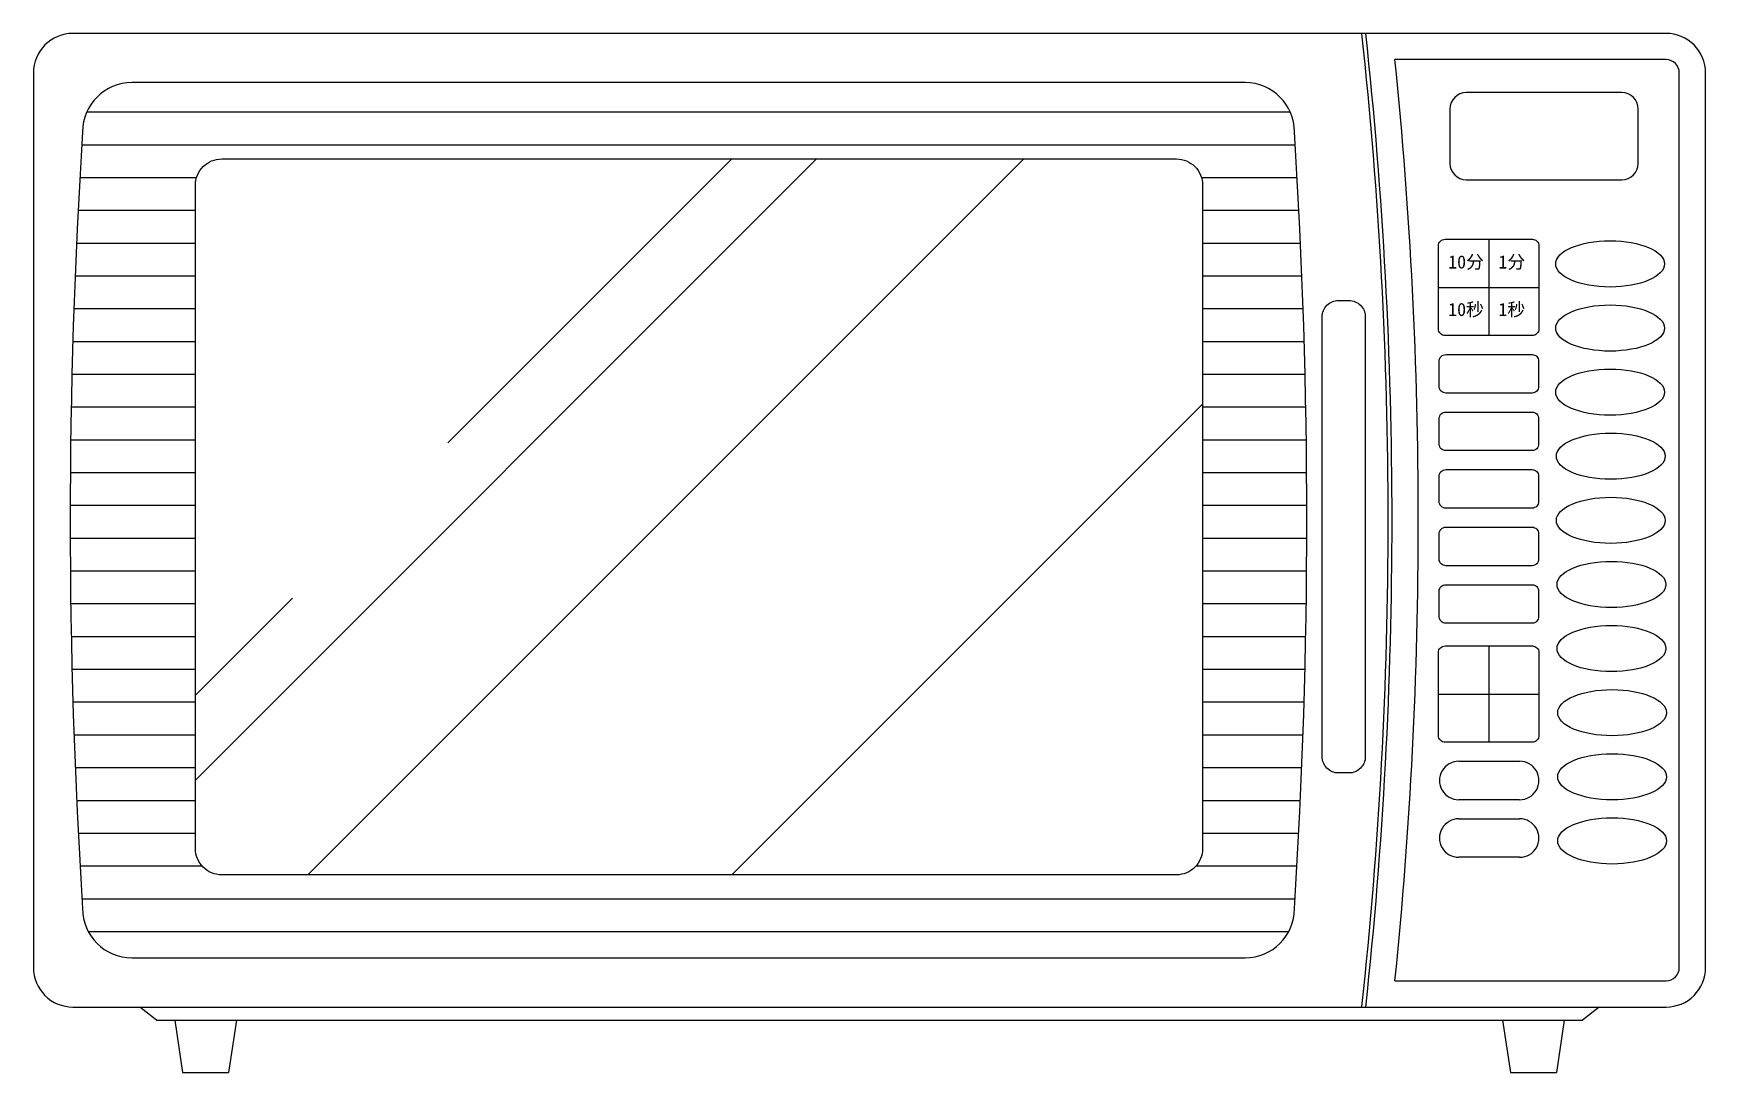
# Model space of a CAD drawing. Header units: millimetres. Extents: x 0 to 510, y 0 to 317.
import ezdxf

# ---------------------------------------------------------------- set-up
doc = ezdxf.new("R2010")
doc.units = ezdxf.units.MM

msp = doc.modelspace()

# ---------------------------------------------------------------- hatches: boundary and pattern name
h = msp.add_hatch()
h.set_pattern_fill('LINE', scale=80, style=0)
h.set_pattern_definition([(0, (-101580.327, -67816.959), (0, 10), [])])
h.paths.add_polyline_path([(30, 302, 0.376836), (15.13, 288.93, 0.032593), (15.13, 48.07, 0.376836), (30, 35), (369.59, 35, 0.376837), (384.47, 48.07, 0.032592), (384.47, 288.93, 0.376837), (369.59, 302)])
h.paths.add_polyline_path([(348.61, 278.71, -0.414214), (356.61, 270.71), (356.61, 68.33, -0.414214), (348.61, 60.33), (57.41, 60.33, -0.414214), (49.41, 68.33), (49.41, 270.71, -0.414214), (57.41, 278.71)], flags=16)
h = msp.add_hatch()
h.set_pattern_fill('AR-RROOF', scale=8, angle=45, style=0)
h.set_pattern_definition([(45, (36157.64, -23925.7), (172.4209, 459.7891), [3048, -406.4, 1016, -203.2]), (45, (36276.9, -23662.76), (-334.784, 47.4158), [609.6, -67.056, 1219.2, -152.4]), (45, (36107.35, -23731.73), (650.88896, 843.42565), [1625.6, -284.48, 812.8, -203.2])])
h.paths.add_polyline_path([(356.61, 270.71, 0.414214), (348.61, 278.71), (57.41, 278.71, 0.414214), (49.41, 270.71), (49.41, 68.33, 0.414214), (57.41, 60.33), (348.61, 60.33, 0.414214), (356.61, 68.33)])

# ---------------------------------------------------------------- linework, layer by layer
at = {"color": 7}
for p, q in [((498, 309), (415.26, 309)), ((369.59, 302), (30, 302)), ((502, 32), (502, 305)), ((484.48, 298.94), (437.02, 298.94)), ((432.02, 293.94), (432.02, 277.35)), ((489.48, 277.35), (489.48, 293.94)), ((437.02, 272.35), (484.48, 272.35)), ((443.85, 254.22), (443.85, 224.84)), ((428.53, 239.53), (459.17, 239.53)), ((443.85, 130.15), (443.85, 100.77)), ((428.53, 115.46), (459.17, 115.46)), ((434.72, 94.97), (453.3, 94.97)), ((453.3, 83.22), (434.72, 83.22)), ((434.72, 77.42), (453.3, 77.42)), ((453.3, 65.67), (434.72, 65.67)), ((30, 35), (369.59, 35)), ((415.26, 28), (498, 28)), ((32.5, 20), (477.5, 20)), ((37.5, 16), (32.5, 20)), ((37.5, 16), (67.5, 16)), ((43.1, 16), (45.5, 0)), ((61.9, 16), (59.5, 0)), ((67.5, 16), (442.5, 16)), ((442.5, 16), (472.5, 16)), ((448.1, 16), (450.5, 0)), ((466.9, 16), (464.5, 0)), ((477.5, 20), (472.5, 16)), ((45.5, 0), (59.5, 0)), ((450.5, 0), (464.5, 0))]:
    msp.add_line(p, q, dxfattribs=at)
for points in [[(12, 20), (498, 20, 0.414214), (510, 32), (510, 305, 0.414214), (498, 317), (12, 317, 0.414214), (0, 305), (0, 32, 0.414214)], [(57.41, 278.71), (348.61, 278.71, -0.414214), (356.61, 270.71), (356.61, 68.33, -0.414214), (348.61, 60.33), (57.41, 60.33, -0.414214), (49.41, 68.33), (49.41, 270.71, -0.414214)], [(430.53, 254.22), (457.17, 254.22, -0.414214), (459.17, 252.22), (459.17, 226.84, -0.414214), (457.17, 224.84), (430.53, 224.84, -0.414214), (428.53, 226.84), (428.53, 252.22, -0.414214)], [(398.04, 235.54), (401.23, 235.54, -0.414214), (406.23, 230.54), (406.23, 96.39, -0.414214), (401.23, 91.39), (398.04, 91.39, -0.414214), (393.04, 96.39), (393.04, 230.54, -0.414214)], [(430.76, 219.04), (457.09, 219.04, -0.414214), (459.09, 217.04), (459.09, 209.29, -0.414214), (457.09, 207.29), (430.76, 207.29, -0.414214), (428.76, 209.29), (428.76, 217.04, -0.414214)], [(430.76, 201.49), (457.09, 201.49, -0.414214), (459.09, 199.49), (459.09, 191.74, -0.414214), (457.09, 189.74), (430.76, 189.74, -0.414214), (428.76, 191.74), (428.76, 199.49, -0.414214)], [(430.76, 183.94), (457.09, 183.94, -0.414214), (459.09, 181.94), (459.09, 174.18, -0.414214), (457.09, 172.18), (430.76, 172.18, -0.414214), (428.76, 174.18), (428.76, 181.94, -0.414214)], [(430.76, 166.38), (457.09, 166.38, -0.414214), (459.09, 164.38), (459.09, 156.63, -0.414214), (457.09, 154.63), (430.76, 154.63, -0.414214), (428.76, 156.63), (428.76, 164.38, -0.414214)], [(430.76, 148.83), (457.09, 148.83, -0.414214), (459.09, 146.83), (459.09, 139.08, -0.414214), (457.09, 137.08), (430.76, 137.08, -0.414214), (428.76, 139.08), (428.76, 146.83, -0.414214)], [(430.53, 130.15), (457.17, 130.15, -0.414214), (459.17, 128.15), (459.17, 102.77, -0.414214), (457.17, 100.77), (430.53, 100.77, -0.414214), (428.53, 102.77), (428.53, 128.15, -0.414214)]]:
    msp.add_lwpolyline(points, format="xyb", close=True, dxfattribs=at)
for centre, radius, start, end in [((-967.89, 168.5), 1381.07, 353.83268, 6.16732), ((-967.89, 168.5), 1382.27, 353.83268, 6.16732), ((-967.89, 168.5), 1390.27, 354.1998, 5.8002), ((498, 305), 4, 0, 90), ((30, 287), 15, 90, 180), ((369.59, 287), 15, 0, 90), ((437.02, 293.94), 5, 90, 180), ((484.48, 293.94), 5, 0, 90), ((1860.7, 168.5), 1849.5, 176.32647, 183.67353), ((-1461.17, 168.5), 1849.56, 356.32659, 3.67341), ((437.02, 277.35), 5, 180, 270), ((484.48, 277.35), 5, 270, 0), ((434.72, 89.1), 5.88, 89.9996, 270.0004), ((453.3, 89.1), 5.88, 269.9996, 90.0004), ((434.72, 71.54), 5.88, 89.9996, 270.0004), ((453.3, 71.54), 5.88, 269.9996, 90.0004), ((30, 50), 15, 180, 270), ((369.59, 50), 15, 270, 0), ((498, 32), 4, 270, 0)]:
    msp.add_arc(centre, radius, start, end, dxfattribs=at)
for centre in [(480.89, 246.69), (480.89, 227.13), (480.89, 227.13), (480.89, 207.57), (481.09, 188.02), (481.09, 188.02), (481.09, 168.46), (481.29, 148.9), (481.29, 148.9), (481.29, 129.35), (481.5, 109.79), (481.5, 109.79), (481.5, 90.23), (481.5, 70.67)]:
    msp.add_ellipse(centre, major_axis=(-16.6, 0), ratio=0.424478, dxfattribs=at)

# ---------------------------------------------------------------- texts
at = {"color": 7, "char_height": 4, "width": 12.0661, "attachment_point": 1}
for s, insert in [('\\f黑体|b0|i0|c134|p2;10分', (431.51, 249.29)), ('\\f黑体|b0|i0|c134|p2;1分', (446.82, 249.29)), ('\\f黑体|b0|i0|c134|p2;10秒', (431.51, 234.8)), ('\\f黑体|b0|i0|c134|p2;1秒', (446.82, 234.8))]:
    msp.add_mtext(s, dxfattribs=dict(at, insert=insert))

doc.saveas('drawing.dxf')
